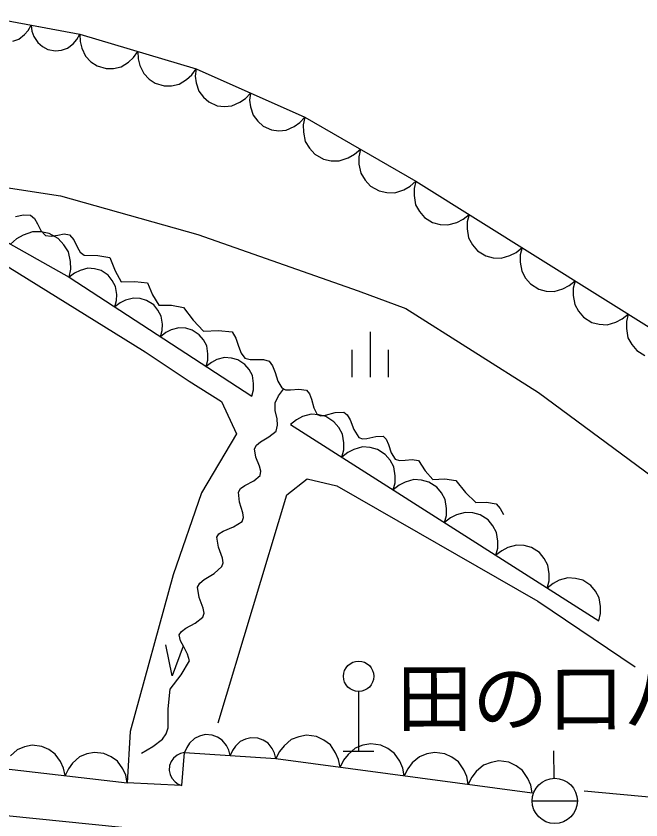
# Model space of a CAD drawing. Units: millimetres, scale not verified. Extents: x 40000 to 680000, y 20000 to 380000.
# Drawn here: x 283049 to 303670, y 265982 to 292518 of the extents above; entities that cross this region are included whole.
import ezdxf
from ezdxf.enums import TextEntityAlignment as Align

# ---------------------------------------------------------------- set-up
doc = ezdxf.new("R2010")
doc.units = ezdxf.units.MM
doc.header["$LTSCALE"] = 1000
doc.layers.add('M-BGD', color=7, linetype='Continuous', lineweight=25)
doc.styles.add('ＭＳ ゴシック', font='')
doc.styles.get('ＭＳ ゴシック').set_extended_font_data('MS Gothic')

msp = doc.modelspace()

# ---------------------------------------------------------------- linework, layer by layer
at = {"layer": 'M-BGD'}
for p, q in [((281938, 292518), (285155, 291920)), ((283448, 292046), (283547, 292219)), ((283547, 292219), (283572, 292023)), ((283136, 291759), (283326, 291906)), ((283326, 291906), (283448, 292046)), ((283572, 292023), (283640, 291848)), ((285056, 291747), (285155, 291920)), ((285155, 291920), (285161, 291678)), ((285155, 291920), (288987, 290774)), ((282942, 291695), (283136, 291759)), ((283640, 291848), (283764, 291642)), ((283764, 291642), (283923, 291513)), ((284935, 291607), (285056, 291747)), ((285161, 291678), (285220, 291457)), ((283923, 291513), (284100, 291417)), ((284100, 291417), (284350, 291371)), ((284350, 291371), (284550, 291396)), ((284550, 291396), (284745, 291460)), ((284745, 291460), (284935, 291607)), ((285220, 291457), (285344, 291190)), ((285344, 291190), (285520, 291012)), ((286762, 290996), (286928, 291150)), ((286928, 291150), (287071, 291347)), ((287071, 291347), (287077, 291105)), ((287077, 291105), (287136, 290884)), ((285520, 291012), (285724, 290873)), ((285724, 290873), (286021, 290784)), ((286267, 290789), (286512, 290841)), ((286512, 290841), (286762, 290996)), ((287136, 290884), (287260, 290617)), ((286021, 290784), (286267, 290789)), ((287260, 290617), (287436, 290439)), ((288678, 290423), (288844, 290577)), ((288844, 290577), (288987, 290774)), ((288987, 290774), (288962, 290538)), ((288987, 290774), (292574, 289178)), ((287436, 290439), (287640, 290300)), ((287640, 290300), (287937, 290211)), ((288428, 290268), (288678, 290423)), ((288962, 290538), (288992, 290315)), ((288992, 290315), (289079, 290040)), ((287937, 290211), (288183, 290216)), ((288183, 290216), (288428, 290268)), ((289079, 290040), (289229, 289844)), ((289229, 289844), (289409, 289683)), ((290436, 289672), (290617, 289801)), ((290617, 289801), (290781, 289976)), ((290781, 289976), (290756, 289740)), ((289409, 289683), (289687, 289560)), ((289687, 289560), (289928, 289533)), ((289928, 289533), (290173, 289553)), ((290173, 289553), (290436, 289672)), ((290756, 289740), (290786, 289517)), ((290786, 289517), (290873, 289242)), ((290873, 289242), (291022, 289046)), ((291022, 289046), (291203, 288885)), ((292230, 288874), (292411, 289003)), ((292411, 289003), (292574, 289178)), ((292574, 289178), (292522, 288927)), ((292574, 289178), (296245, 287071)), ((291203, 288885), (291481, 288761)), ((291481, 288761), (291722, 288735)), ((291722, 288735), (291967, 288755)), ((291967, 288755), (292230, 288874)), ((292522, 288927), (292530, 288685)), ((292530, 288685), (292593, 288380)), ((292593, 288380), (292731, 288154)), ((292731, 288154), (292908, 287962)), ((292908, 287962), (293192, 287798)), ((294007, 287837), (294215, 287955)), ((294215, 287955), (294410, 288124)), ((294410, 288124), (294358, 287874)), ((293192, 287798), (293447, 287743)), ((293447, 287743), (293712, 287738)), ((293712, 287738), (294007, 287837)), ((294358, 287874), (294365, 287631)), ((294365, 287631), (294428, 287327)), ((294428, 287327), (294567, 287101)), ((281847, 286990), (284513, 286588)), ((294567, 287101), (294743, 286908)), ((294743, 286908), (295028, 286745)), ((295843, 286783), (296051, 286902)), ((296051, 286902), (296245, 287071)), ((296245, 287071), (296185, 286828)), ((296245, 287071), (312009, 277190)), ((284513, 286588), (289042, 285310)), ((295028, 286745), (295283, 286690)), ((295283, 286690), (295548, 286684)), ((295548, 286684), (295843, 286783)), ((296185, 286828), (296183, 286591)), ((296183, 286591), (296233, 286292)), ((280921, 286071), (284803, 283898)), ((296233, 286292), (296360, 286066)), ((296360, 286066), (296524, 285871)), ((283027, 285901), (283295, 285955)), ((283295, 285955), (283529, 285942)), ((283529, 285942), (283653, 285837)), ((283653, 285837), (283753, 285664)), ((296524, 285871), (296796, 285701)), ((297593, 285708), (297801, 285815)), ((297801, 285815), (297997, 285973)), ((297997, 285973), (297936, 285730)), ((283753, 285664), (283867, 285440)), ((296796, 285701), (297043, 285638)), ((297043, 285638), (297301, 285622)), ((297301, 285622), (297593, 285708)), ((297936, 285730), (297934, 285494)), ((283283, 285291), (283065, 285164)), ((283591, 285398), (283283, 285291)), ((283870, 285395), (283591, 285398)), ((283867, 285440), (284019, 285273)), ((284139, 285340), (283870, 285395)), ((284019, 285273), (284203, 285250)), ((284440, 285172), (284139, 285340)), ((284203, 285250), (284427, 285290)), ((284427, 285290), (284638, 285326)), ((284638, 285326), (284817, 285299)), ((284817, 285299), (284960, 285127)), ((289042, 285310), (294338, 283447)), ((297934, 285494), (297984, 285194)), ((281511, 285036), (287310, 281437)), ((283065, 285164), (282862, 284984)), ((284627, 284971), (284440, 285172)), ((284960, 285127), (285077, 284881)), ((297984, 285194), (298111, 284968)), ((284775, 284735), (284627, 284971)), ((284845, 284416), (284775, 284735)), ((285077, 284881), (285168, 284728)), ((285168, 284728), (285299, 284625)), ((298111, 284968), (298276, 284773)), ((298276, 284773), (298547, 284603)), ((299552, 284717), (299748, 284875)), ((299748, 284875), (299688, 284632)), ((285299, 284625), (285750, 284615)), ((285750, 284615), (286146, 284546)), ((286146, 284546), (286314, 284112)), ((298547, 284603), (298794, 284540)), ((298794, 284540), (299053, 284524)), ((299053, 284524), (299344, 284610)), ((299344, 284610), (299552, 284717)), ((299688, 284632), (299686, 284396)), ((284855, 284161), (284845, 284416)), ((299686, 284396), (299736, 284096)), ((284803, 283898), (284855, 284161)), ((284976, 284031), (284803, 283898)), ((285159, 284122), (284976, 284031)), ((285413, 284192), (285159, 284122)), ((285638, 284174), (285413, 284192)), ((285852, 284115), (285638, 284174)), ((286085, 283963), (285852, 284115)), ((286225, 283791), (286085, 283963)), ((286314, 284112), (286520, 283742)), ((299736, 284096), (299863, 283870)), ((284803, 283898), (290825, 279972)), ((286332, 283593), (286225, 283791)), ((286520, 283742), (286973, 283758)), ((286973, 283758), (287388, 283714)), ((287388, 283714), (287554, 283315)), ((299863, 283870), (300027, 283675)), ((300027, 283675), (300299, 283505)), ((301304, 283620), (301500, 283777)), ((301500, 283777), (301439, 283534)), ((286371, 283332), (286332, 283593)), ((294338, 283447), (295908, 282863)), ((300299, 283505), (300546, 283442)), ((300546, 283442), (300804, 283426)), ((300804, 283426), (301096, 283512)), ((301096, 283512), (301304, 283620)), ((301439, 283534), (301437, 283298)), ((286365, 283126), (286371, 283332)), ((286664, 283140), (286482, 283050)), ((286919, 283210), (286664, 283140)), ((287143, 283193), (286919, 283210)), ((287357, 283134), (287143, 283193)), ((287590, 282982), (287357, 283134)), ((287554, 283315), (287765, 282973)), ((301437, 283298), (301487, 282998)), ((286309, 282916), (286365, 283126)), ((286482, 283050), (286309, 282916)), ((287730, 282810), (287590, 282982)), ((287765, 282973), (288178, 282970)), ((288178, 282970), (288574, 282901)), ((288574, 282901), (288888, 282476)), ((301487, 282998), (301614, 282772)), ((287837, 282611), (287730, 282810)), ((287876, 282350), (287837, 282611)), ((295908, 282863), (300290, 280087)), ((301614, 282772), (301779, 282578)), ((303055, 282522), (303252, 282679)), ((303252, 282679), (303191, 282437)), ((287871, 282144), (287876, 282350)), ((288888, 282476), (289232, 282118)), ((301779, 282578), (302050, 282407)), ((302050, 282407), (302297, 282344)), ((302297, 282344), (302556, 282328)), ((302556, 282328), (302847, 282414)), ((302847, 282414), (303055, 282522)), ((303191, 282437), (303189, 282200)), ((287814, 281935), (287871, 282144)), ((288170, 282159), (287987, 282068)), ((288424, 282229), (288170, 282159)), ((288649, 282211), (288424, 282229)), ((288863, 282152), (288649, 282211)), ((289096, 282000), (288863, 282152)), ((289232, 282118), (289734, 282137)), ((289734, 282137), (290175, 282091)), ((290175, 282091), (290300, 281891)), ((294733, 282095), (294733, 280595)), ((303189, 282200), (303239, 281900)), ((287987, 282068), (287814, 281935)), ((289236, 281828), (289096, 282000)), ((289343, 281630), (289236, 281828)), ((290300, 281891), (290391, 281618)), ((303239, 281900), (303366, 281674)), ((289382, 281369), (289343, 281630)), ((290391, 281618), (290475, 281394)), ((303366, 281674), (303530, 281480)), ((287310, 281437), (288757, 280466)), ((289376, 281163), (289382, 281369)), ((290475, 281394), (290599, 281230)), ((294133, 281498), (294133, 280598)), ((295333, 281498), (295333, 280598)), ((303530, 281480), (303802, 281309)), ((289320, 280953), (289376, 281163)), ((289493, 281087), (289320, 280953)), ((289675, 281177), (289493, 281087)), ((289930, 281247), (289675, 281177)), ((290154, 281230), (289930, 281247)), ((290368, 281171), (290154, 281230)), ((290601, 281019), (290368, 281171)), ((290599, 281230), (290774, 281178)), ((290742, 280847), (290601, 281019)), ((290774, 281178), (290996, 281181)), ((290996, 281181), (291218, 281186)), ((291218, 281186), (291400, 281130)), ((291400, 281130), (291516, 280972)), ((290848, 280649), (290742, 280847)), ((291516, 280972), (291597, 280748)), ((291597, 280748), (291684, 280468)), ((290887, 280387), (290848, 280649)), ((288757, 280466), (289832, 279798)), ((290882, 280182), (290887, 280387)), ((291684, 280468), (291816, 280243)), ((291816, 280243), (291940, 280182)), ((290825, 279972), (290882, 280182)), ((291595, 279751), (291705, 279980)), ((291705, 279980), (291871, 280202)), ((291940, 280182), (292101, 280175)), ((292101, 280175), (292384, 280202)), ((292384, 280202), (292637, 280169)), ((292637, 280169), (292735, 280053)), ((292735, 280053), (292799, 279873)), ((300290, 280087), (305330, 276362)), ((289832, 279798), (290326, 278723)), ((291596, 279495), (291595, 279751)), ((292799, 279873), (292870, 279584)), ((291661, 279227), (291596, 279495)), ((292870, 279584), (292982, 279361)), ((293260, 279341), (293578, 279429)), ((293578, 279429), (293865, 279446)), ((293865, 279446), (293980, 279351)), ((291674, 279019), (291661, 279227)), ((292298, 279192), (292106, 279040)), ((292501, 279295), (292298, 279192)), ((292785, 279376), (292501, 279295)), ((293037, 279359), (292785, 279376)), ((292982, 279361), (293104, 279322)), ((293276, 279295), (293037, 279359)), ((293104, 279322), (293260, 279341)), ((293539, 279128), (293276, 279295)), ((293980, 279351), (294071, 279189)), ((294071, 279189), (294195, 278867)), ((291627, 278819), (291674, 279019)), ((292106, 279040), (302277, 272557)), ((293698, 278937), (293539, 279128)), ((293819, 278717), (293698, 278937)), ((290326, 278723), (289164, 276776)), ((291115, 278466), (291388, 278629)), ((291388, 278629), (291627, 278819)), ((293866, 278425), (293819, 278717)), ((294195, 278867), (294358, 278605)), ((294626, 278573), (294916, 278645)), ((294916, 278645), (295166, 278651)), ((295166, 278651), (295267, 278548)), ((290984, 278354), (291115, 278466)), ((293862, 278195), (293866, 278425)), ((294358, 278605), (294478, 278560)), ((294478, 278560), (294626, 278573)), ((295267, 278548), (295340, 278376)), ((295340, 278376), (295427, 278104)), ((290919, 278228), (290984, 278354)), ((290964, 277953), (290919, 278228)), ((293801, 277960), (293862, 278195)), ((293993, 278111), (293801, 277960)), ((294196, 278214), (293993, 278111)), ((294480, 278296), (294196, 278214)), ((294732, 278278), (294480, 278296)), ((294971, 278215), (294732, 278278)), ((295234, 278048), (294971, 278215)), ((295427, 278104), (295559, 277887)), ((291080, 277662), (290964, 277953)), ((295393, 277857), (295234, 278048)), ((295514, 277636), (295393, 277857)), ((295559, 277887), (295703, 277842)), ((295703, 277842), (295891, 277854)), ((295891, 277854), (296119, 277882)), ((296119, 277882), (296325, 277848)), ((296325, 277848), (296551, 277502)), ((291122, 277495), (291080, 277662)), ((295561, 277345), (295514, 277636)), ((290890, 277174), (291101, 277352)), ((291101, 277352), (291122, 277495)), ((295557, 277115), (295561, 277345)), ((296551, 277502), (296807, 277221)), ((290601, 277021), (290890, 277174)), ((291983, 276718), (292651, 277241)), ((292651, 277241), (293639, 277008)), ((295496, 276879), (295557, 277115)), ((295688, 277031), (295496, 276879)), ((295891, 277134), (295688, 277031)), ((296175, 277215), (295891, 277134)), ((296427, 277198), (296175, 277215)), ((296666, 277135), (296427, 277198)), ((296929, 276967), (296666, 277135)), ((296807, 277221), (297196, 277238)), ((297196, 277238), (297564, 277188)), ((297564, 277188), (297876, 276796)), ((289164, 276776), (288234, 274073)), ((290385, 276797), (290459, 276918)), ((290425, 276469), (290385, 276797)), ((290459, 276918), (290601, 277021)), ((293639, 277008), (300265, 273201)), ((297088, 276777), (296929, 276967)), ((297209, 276556), (297088, 276777)), ((297876, 276796), (298220, 276461)), ((289716, 269191), (291983, 276718)), ((297256, 276264), (297209, 276556)), ((290535, 276115), (290425, 276469)), ((297252, 276034), (297256, 276264)), ((298220, 276461), (298570, 276467)), ((298570, 276467), (298897, 276412)), ((298897, 276412), (299024, 276263)), ((299024, 276263), (299130, 276068)), ((290552, 275962), (290535, 276115)), ((297191, 275799), (297252, 276034)), ((297586, 276054), (297383, 275950)), ((297870, 276135), (297586, 276054)), ((298122, 276118), (297870, 276135)), ((298361, 276054), (298122, 276118)), ((298624, 275887), (298361, 276054)), ((290225, 275654), (290510, 275835)), ((290510, 275835), (290552, 275962)), ((297383, 275950), (297191, 275799)), ((298783, 275696), (298624, 275887)), ((289742, 275423), (289881, 275512)), ((289881, 275512), (290225, 275654)), ((298904, 275476), (298783, 275696)), ((298951, 275184), (298904, 275476)), ((289671, 275315), (289742, 275423)), ((289727, 274989), (289671, 275315)), ((298947, 274954), (298951, 275184)), ((289859, 274624), (289727, 274989)), ((298886, 274718), (298947, 274954)), ((299281, 274973), (299078, 274870)), ((299565, 275054), (299281, 274973)), ((299817, 275037), (299565, 275054)), ((300056, 274974), (299817, 275037)), ((300319, 274806), (300056, 274974)), ((299078, 274870), (298886, 274718)), ((300478, 274616), (300319, 274806)), ((289841, 274344), (289879, 274469)), ((289879, 274469), (289859, 274624)), ((300599, 274395), (300478, 274616)), ((300646, 274103), (300599, 274395)), ((289261, 273921), (289586, 274120)), ((289586, 274120), (289841, 274344)), ((288234, 274073), (286810, 268900)), ((289114, 273798), (289261, 273921)), ((300581, 273638), (300642, 273873)), ((300642, 273873), (300646, 274103)), ((300976, 273893), (300774, 273790)), ((301260, 273974), (300976, 273893)), ((301512, 273957), (301260, 273974)), ((301751, 273893), (301512, 273957)), ((302014, 273726), (301751, 273893)), ((289036, 273661), (289114, 273798)), ((289096, 273329), (289036, 273661)), ((300774, 273790), (300581, 273638)), ((302173, 273535), (302014, 273726)), ((289226, 272974), (289096, 273329)), ((302294, 273315), (302173, 273535)), ((300265, 273201), (303484, 271040)), ((302341, 273023), (302294, 273315)), ((289216, 272678), (289251, 272811)), ((289251, 272811), (289226, 272974)), ((302277, 272557), (302337, 272793)), ((302337, 272793), (302341, 273023)), ((288961, 272476), (289216, 272678)), ((288505, 272207), (288648, 272311)), ((288648, 272311), (288961, 272476)), ((288435, 272092), (288505, 272207)), ((288472, 271899), (288435, 272092)), ((288195, 270742), (287992, 271762)), ((288582, 271691), (288472, 271899)), ((288563, 271715), (288195, 270742)), ((288711, 271455), (288582, 271691)), ((288494, 270772), (288768, 271238)), ((288768, 271238), (288711, 271455)), ((288137, 270297), (288494, 270772)), ((288072, 269646), (288137, 270297)), ((294354, 270220), (294354, 268248)), ((288069, 269018), (288072, 269646)), ((272355, 268868), (286717, 267210)), ((286810, 268900), (286717, 267210)), ((287876, 268652), (288000, 268822)), ((288000, 268822), (288069, 269018)), ((287560, 268401), (287876, 268652)), ((288934, 268672), (288776, 268516)), ((289106, 268752), (288934, 268672)), ((289287, 268797), (289106, 268752)), ((289521, 268782), (289287, 268797)), ((289695, 268713), (289521, 268782)), ((289855, 268612), (289695, 268713)), ((289991, 268436), (289855, 268612)), ((290444, 268573), (290286, 268417)), ((290616, 268653), (290444, 268573)), ((290797, 268697), (290616, 268653)), ((291031, 268682), (290797, 268697)), ((291204, 268614), (291031, 268682)), ((291364, 268512), (291204, 268614)), ((292130, 268633), (291893, 268428)), ((292379, 268729), (292130, 268633)), ((292638, 268775), (292379, 268729)), ((292966, 268731), (292638, 268775)), ((293204, 268619), (292966, 268731)), ((293420, 268461), (293204, 268619)), ((283090, 268299), (282864, 268097)), ((283330, 268396), (283090, 268299)), ((283580, 268446), (283330, 268396)), ((283898, 268409), (283580, 268446)), ((284130, 268304), (283898, 268409)), ((284342, 268155), (284130, 268304)), ((287187, 268185), (287560, 268401)), ((288680, 268375), (288608, 268205)), ((288776, 268516), (288680, 268375)), ((290072, 268283), (289991, 268436)), ((290117, 268106), (290072, 268283)), ((290189, 268275), (290117, 268106)), ((290286, 268417), (290189, 268275)), ((291500, 268336), (291364, 268512)), ((291581, 268183), (291500, 268336)), ((291893, 268428), (291743, 268238)), ((293595, 268201), (293420, 268461)), ((294244, 268351), (294007, 268146)), ((294494, 268447), (294244, 268351)), ((294753, 268493), (294494, 268447)), ((295081, 268449), (294753, 268493)), ((295319, 268337), (295081, 268449)), ((295534, 268179), (295319, 268337)), ((284516, 267906), (284342, 268155)), ((285142, 268062), (284916, 267860)), ((285382, 268159), (285142, 268062)), ((285632, 268209), (285382, 268159)), ((285950, 268172), (285632, 268209)), ((286182, 268067), (285950, 268172)), ((286394, 267918), (286182, 268067)), ((288239, 268021), (288163, 267907)), ((288367, 268118), (288239, 268021)), ((288479, 268174), (288367, 268118)), ((288608, 268205), (288479, 268174)), ((288519, 267114), (288608, 268205)), ((288608, 268205), (291626, 268006)), ((291626, 268006), (291581, 268183)), ((291743, 268238), (291626, 268006)), ((293694, 267978), (293595, 268201)), ((293844, 268248), (294857, 268248)), ((294007, 268146), (293858, 267956)), ((295709, 267919), (295534, 268179)), ((296359, 268069), (296122, 267864)), ((296608, 268165), (296359, 268069)), ((296867, 268211), (296608, 268165)), ((297195, 268167), (296867, 268211)), ((297433, 268055), (297195, 268167)), ((297649, 267897), (297433, 268055)), ((300811, 267359), (300794, 268259)), ((284616, 267692), (284516, 267906)), ((284916, 267860), (284775, 267673)), ((286568, 267669), (286394, 267918)), ((288112, 267782), (288098, 267613)), ((288163, 267907), (288112, 267782)), ((291626, 268006), (300085, 266878)), ((293741, 267724), (293694, 267978)), ((293858, 267956), (293741, 267724)), ((295809, 267696), (295709, 267919)), ((296122, 267864), (295973, 267674)), ((297824, 267637), (297649, 267897)), ((298473, 267787), (298236, 267582)), ((298723, 267883), (298473, 267787)), ((298982, 267929), (298723, 267883)), ((299310, 267886), (298982, 267929)), ((299548, 267773), (299310, 267886)), ((299763, 267615), (299548, 267773)), ((284666, 267447), (284616, 267692)), ((284775, 267673), (284666, 267447)), ((286668, 267455), (286568, 267669)), ((288098, 267613), (288129, 267481)), ((288129, 267481), (288184, 267356)), ((295856, 267442), (295809, 267696)), ((295973, 267674), (295856, 267442)), ((297923, 267414), (297824, 267637)), ((298236, 267582), (298087, 267392)), ((299939, 267355), (299763, 267615)), ((286717, 267210), (286668, 267455)), ((288184, 267356), (288295, 267240)), ((288295, 267240), (288397, 267168)), ((297970, 267160), (297923, 267414)), ((298087, 267392), (297970, 267160)), ((300038, 267132), (299939, 267355)), ((288501, 267115), (286717, 267210)), ((288397, 267168), (288519, 267114)), ((300085, 266878), (300038, 267132)), ((310878, 266074), (301797, 266937)), ((300079, 266610), (301572, 266610)), ((282731, 266130), (291775, 265220))]:
    msp.add_line(p, q, dxfattribs=at)
for centre, radius in [((294354, 270723), 502), ((300826, 266610), 746)]:
    msp.add_circle(centre, radius, dxfattribs=at)

# ---------------------------------------------------------------- texts
at = {"layer": 'M-BGD', "style": 'ＭＳ ゴシック'}
msp.add_text('田の口バス停', height=1833, rotation=0.1, dxfattribs=at).set_placement((295608, 268540), align=Align.BOTTOM_LEFT)

doc.saveas('drawing.dxf')
